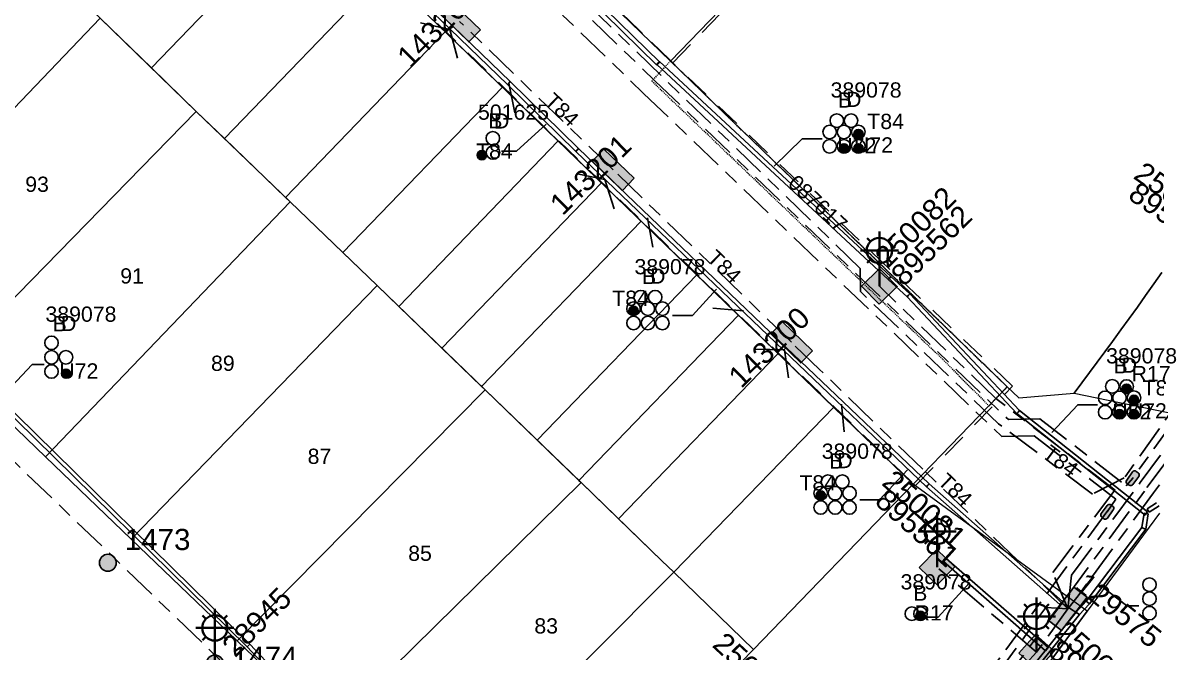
# Model space of a CAD drawing. Header units: metres. Extents: x 305195 to 306755, y 6261447 to 6263623.
# Drawn here: x 305530.5 to 305664.5, y 6262202.4 to 6262276.8 of the extents above; entities that cross this region are included whole.
import ezdxf
from ezdxf.enums import TextEntityAlignment as Align

# ---------------------------------------------------------------- set-up
doc = ezdxf.new("R2010")
doc.units = ezdxf.units.M
for name, pattern in [('Cable Exist UG', [8.2, 4, -1.2, 1.8, -1.2]), ('Dash', [5, 3, -2]), ('HIDDEN', [0.375, 0.25, -0.125]), ('HIDDEN2', [0.1875, 0.125, -0.0625])]:
    doc.linetypes.add(name, pattern=pattern)
doc.layers.get('0').update_dxf_attribs({"color": 6})
for name, color, linetype, lineweight in [('Cadastre Developer_SP_EXT', 9, 'Continuous', 5), ('Cadastre Land Parcels_SP_EXT', 9, 'Continuous', 5), ('Cadastre Other Property_SP_EXT', 9, 'HIDDEN', 5), ('Cadastre Roads_SP_EXT', 9, 'Continuous', 5)]:
    doc.layers.add(name, color=color, linetype=linetype, lineweight=lineweight)
for name, color, linetype in [('Duct_SP_EXT', 7, 'Continuous'), ('Equip_HV_EXT', 7, 'Continuous'), ('Equip_SP_SL_EXT', 7, 'Continuous'), ('Mains_HV_EXT', 7, 'Continuous'), ('Mains_LV_EXT', 7, 'Continuous'), ('Mains_LV_SL_EXT', 7, 'Continuous'), ('SupportsOH_SP_TR_HV_LV_SL_EXT', 7, 'Continuous'), ('SupportsUG_SP_LV_EXT', 7, 'Continuous'), ('SupportsUG_SP_LV_SL_EXT', 7, 'Continuous'), ('Trench_SP_EXT', 7, 'Continuous')]:
    doc.layers.add(name, color=color, linetype=linetype)
doc.styles.add('COLUMN_LABEL', font='arial.ttf')
doc.styles.add('iecARIAL', font='arial.ttf', dxfattribs={"height": 2})
doc.styles.add('POLE_LABEL', font='arial.ttf')
doc.styles.get("Standard").update_dxf_attribs({"font": 'arial.ttf'})

# ---------------------------------------------------------------- blocks, each defined once
blk = doc.blocks.new('COLUMN_EXT')
blk.add_hatch(color=256).paths.add_polyline_path([(-1.49, 1.48), (-1.49, -1.49), (1.48, -1.49), (1.48, 1.48)])
blk.add_lwpolyline([(-1.49, -1.49), (1.48, -1.49), (1.48, 1.48), (-1.49, 1.48)], close=True)
for tag, height, style, flags, p in [('ASSET_NUM', 2.5, 'COLUMN_LABEL', 8, (2, 2)), ('STRUCTURE_PLANT_NUMBER', 0.2, 'POLE_LABEL', 9, (1.81, 0.03)), ('STREET_CODE', 0.2, 'COLUMN_LABEL', 9, (1.81, -0.2))]:
    blk.add_attdef(tag, text='', height=height, dxfattribs=dict(style=style, flags=flags)).set_placement(p, align=Align.MIDDLE_LEFT)
at = {"flags": 9}
for tag, p in [('COLUMN_TYPE', (1.81, -0.4)), ('OWNED_BY', (1.81, -0.6)), ('STATE', (1.81, -0.8)), ('USAGE', (1.81, -1)), ('LEGEND', (1.81, -1.2)), ('LOCATION', (1.81, -1.4)), ('STREETNAME', (1.81, -1.6)), ('SUBURB', (1.81, -1.8)), ('NOTES', (1.81, -2))]:
    blk.add_attdef(tag, text='', height=0.2, dxfattribs=at).set_placement(p, align=Align.MIDDLE_LEFT)
at = {"flags": 1}
blk.add_attdef('Z', (1.81, -2.35), '', height=0.2, dxfattribs=at)
blk = doc.blocks.new('PILLAR_EXT')
blk.add_hatch(color=256).paths.add_polyline_path([(-2.475, 0.99), (-2.475, -0.99), (2.475, -0.99), (2.475, 0.99)])
blk.add_lwpolyline([(-2.475, -0.99), (2.475, -0.99), (2.475, 0.99), (-2.475, 0.99)], close=True)
at = {"style": 'iecARIAL', "flags": 8}
blk.add_attdef('ASSET_NUM', (1.5, 3.5), '', height=2.5, dxfattribs=at)
for tag, p, flags in [('OWNED_BY', (0, -0.2), 9), ('STATE', (0, -0.4), 9), ('SUPPORT_TYPE', (0, -0.6), 9), ('USAGE', (0, -0.8), 9), ('LEGEND', (0, -1), 9), ('LOCATION', (0, -1.2), 9), ('NOTES', (0, -1.4), 9), ('STREETNAME', (0, -1.8), 9), ('SUBURB', (0, -2), 1), ('PARENT', (0, -1.6), 9)]:
    blk.add_attdef(tag, p, '', height=0.2, dxfattribs=dict(flags=flags))
blk = doc.blocks.new('DUCT_EXT')
blk.add_circle((0, 0.8), 0.8)
at = {"flags": 1}
blk.add_attdef('Z', (0, 0), '', height=0.2, dxfattribs=at)
at = {"flags": 9}
for tag, p in [('DUCT_CODE', (0, 0)), ('XSECT_TYPE', (0, -0.2)), ('STATE', (0, -0.6)), ('FB_REFERENCE', (0, -0.4)), ('NOTES', (0, -0.8))]:
    blk.add_attdef(tag, text='', height=0.2, dxfattribs=at).set_placement(p, align=Align.MIDDLE_LEFT)
blk = doc.blocks.new('SL_LANTERN_EXT')
at = {"lineweight": 40}
for p, q in [((-1.46, 5.68), (-1.06, 5.28)), ((0, 1.97), (0, 6.47)), ((1.46, 5.68), (1.06, 5.28)), ((-2.25, 4.22), (2.25, 4.22)), ((-1.46, 2.76), (-1.06, 3.16)), ((0, 0), (0, 2.72)), ((1.46, 2.76), (1.06, 3.16))]:
    blk.add_line(p, q, dxfattribs=at)
blk.add_circle((0, 4.22), 1.5, dxfattribs=at)
at = {"style": 'iecARIAL', "flags": 8}
blk.add_attdef('ASSET_NUM', (1.5, 1.5), '', height=2.5, dxfattribs=at)
for tag, p, height, flags in [('CONSTRUCTED_VOLTAGE', (0.98, -0.65), 0.2, 9), ('CONTROL_TYPE', (0.98, -0.85), 0.2, 9), ('LANTERN_PURPOSE', (0.98, -1.05), 0.2, 9), ('LANTERN_TYPE', (0.98, -1.25), 0.2, 9), ('NO_PHASES', (0.98, -1.45), 0.2, 9), ('LNUMBER', (2.18, -3.25), 2.5, 8), ('OPERATING_VOLTAGE', (0.98, -1.65), 0.2, 9), ('ORIENTATION', (0.98, -1.85), 0.2, 9), ('OWNED_BY', (0.98, -2.05), 0.2, 9), ('STATE', (0.98, -2.25), 0.2, 9), ('USAGE', (0.98, -2.45), 0.2, 9), ('CEXIST', (0.98, -2.65), 0.2, 9), ('CNEW', (0.98, -2.85), 0.2, 9), ('CNUMBER', (0.98, -3.05), 0.2, 9), ('CREMOVE', (0.98, -3.25), 0.2, 9), ('CREPLACE', (0.98, -3.45), 0.2, 9), ('LKINGHEIGHT', (0.98, -3.65), 0.2, 9), ('LBRACKET', (0.98, -3.85), 0.2, 9), ('LBRACKETVOCAB', (0.98, -4.05), 0.2, 9), ('LCATEGORY', (0.98, -4.25), 0.2, 9), ('LCHARGE1', (0.98, -4.45), 0.2, 9), ('LCHARGE1PERCENT', (0.98, -4.65), 0.2, 9), ('LCHARGE2', (0.98, -4.85), 0.2, 9), ('LCHARGE2PERCENT', (0.98, -5.05), 0.2, 9), ('LCHARGE3', (0.98, -5.25), 0.2, 9), ('LCHARGE3PERCENT', (0.98, -5.45), 0.2, 9), ('LEXIST', (0.98, -5.65), 0.2, 9), ('LLAMP', (0.98, -5.85), 0.2, 9), ('LLAMPVOCAB', (0.98, -6.05), 0.2, 9), ('LMAST', (0.98, -6.25), 0.2, 9), ('LMASTVOCAB', (0.98, -6.45), 0.2, 9), ('LNEW', (0.98, -6.65), 0.2, 9), ('LANTNUMBER', (0.98, -6.85), 0.2, 9), ('LOUTREACH', (0.98, -7.25), 0.2, 9), ('LOUTREACHVOCAB', (0.98, -7.45), 0.2, 9), ('LRATECODE', (0.98, -7.65), 0.2, 9), ('LREMOVE', (0.98, -7.85), 0.2, 9), ('LREPLACE', (0.98, -8.05), 0.2, 9), ('STREETNAME', (0.98, -9.25), 0.2, 9), ('SUBURB', (0.98, -9.45), 0.2, 1), ('LTYPE', (0.98, -8.25), 0.2, 9), ('LTYPEVOCAB', (0.98, -8.45), 0.2, 9), ('LEGEND', (0.98, -8.65), 0.2, 9), ('LOCATION', (0.98, -8.85), 0.2, 9), ('NOTES', (0.98, -9.05), 0.2, 9)]:
    blk.add_attdef(tag, p, '', height=height, dxfattribs=dict(flags=flags))
blk = doc.blocks.new('POLE_EXT')
blk.add_hatch(color=256).paths.add_polyline_path([(-1, 0, 1), (1, 0, 1)])
blk.add_lwpolyline([(-1, 0, 1), (1, 0, 1)], format="xyb", close=True)
for tag, height, flags, p in [('pNumber', 2.5, 8, (-17.84, 2.07)), ('OWNED_BY', 0.2, 9, (1.35, -0.4)), ('SPECIAL_USE', 0.2, 9, (1.35, -0.8)), ('STATE', 0.2, 9, (1.35, -1)), ('cLV', 0.2, 9, (1.35, -1.4)), ('PARENT', 0.2, 9, (1.35, -0.6)), ('USAGE', 0.2, 9, (1.35, -1.2)), ('hDepth', 0.2, 9, (1.35, -1.6)), ('hDia', 0.2, 9, (1.35, -1.8)), ('cHV', 0.2, 9, (1.35, -2)), ('LBRACKET', 0.2, 9, (1.35, -2.2)), ('LExisting', 0.2, 9, (1.35, -2.4)), ('LANTNUMBER', 0.2, 9, (1.35, -2.6)), ('cLinedev', 0.2, 9, (1.35, -3.4)), ('pExisting', 0.2, 9, (1.35, -3.8)), ('LOther', 0.2, 9, (1.35, -2.8)), ('LRemove', 0.2, 9, (1.35, -3)), ('LEGEND', 0.2, 9, (1.35, -3.2)), ('LOCATION', 0.2, 9, (1.35, -3.6)), ('PFNUMBER', 0.2, 9, (1.35, -4)), ('pFooting', 0.2, 9, (1.35, -4.4)), ('pNew', 0.2, 9, (1.35, -4.6)), ('pRelocate', 0.2, 9, (1.35, -5)), ('pRemove', 0.2, 9, (1.35, -5.2)), ('pReplace', 0.2, 9, (1.35, -5.4)), ('NEWPFNUMBER', 0.2, 9, (1.35, -4.2)), ('pStay', 0.2, 9, (1.35, -5.6)), ('pType', 0.2, 9, (1.35, -5.8)), ('cspan', 0.2, 9, (1.35, -6)), ('STREETNAME', 0.2, 9, (1.35, -6.2)), ('SUBURB', 0.2, 9, (1.35, -6.4)), ('NOTES', 0.2, 9, (1.35, -6.6)), ('OPERATED_BY', 0.2, 9, (1.36, -7.01)), ('MAINTAINED_BY', 0.2, 9, (1.36, -6.81))]:
    blk.add_attdef(tag, text='', height=height, dxfattribs=dict(flags=flags)).set_placement(p, align=Align.MIDDLE_LEFT)
at = {"style": 'POLE_LABEL'}
for tag, height, flags, p in [('ASSET_NUM', 2.5, 8, (2, 2)), ('STRUCTURE_PLANT_NUMBER', 0.2, 9, (1.35, 0.03)), ('STREET_CODE', 0.2, 9, (1.35, -0.2))]:
    blk.add_attdef(tag, text='', height=height, dxfattribs=dict(at, flags=flags)).set_placement(p, align=Align.MIDDLE_LEFT)
at = {"flags": 1}
blk.add_attdef('Z', (1.35, -7.33), '', height=0.2, dxfattribs=at)
blk = doc.blocks.new('HV_STJ_EXT')
h = blk.add_hatch(color=256)
edge = h.paths.add_edge_path()
edge.add_ellipse((-0.59, 0.13), major_axis=(0.226, 0.226), ratio=1, start_angle=45, end_angle=135)
edge.add_line((-0.91, 0.13), (-0.91, -0.13))
edge.add_ellipse((-0.59, -0.13), major_axis=(0.226, 0.226), ratio=1, start_angle=135, end_angle=225)
edge.add_line((-0.59, -0.45), (0.59, -0.45))
edge.add_ellipse((0.59, -0.13), major_axis=(-0.226, 0.226), ratio=1, start_angle=135, end_angle=225)
edge.add_line((0.91, -0.13), (0.91, 0.13))
edge.add_ellipse((0.59, 0.13), major_axis=(-0.226, 0.226), ratio=1, start_angle=225, end_angle=315)
edge.add_line((0.59, 0.45), (-0.59, 0.45))
blk.add_lwpolyline([(-0.91, 0.13), (-0.91, -0.13, 0.414214), (-0.59, -0.45), (0.59, -0.45, 0.414214), (0.91, -0.13), (0.91, 0.13, 0.414214), (0.59, 0.45), (-0.59, 0.45, 0.414214)], format="xyb", close=True)
for tag, flags, p in [('ORIENTATION', 9, (1.5, 0)), ('Z', 1, (1.5, -0.8)), ('USAGE', 9, (1.5, -0.2)), ('LEGEND', 9, (1.5, -0.4)), ('NOTES', 9, (1.5, -0.6))]:
    blk.add_attdef(tag, text='', height=0.2, dxfattribs=dict(flags=flags)).set_placement(p, align=Align.MIDDLE_LEFT)
blk = doc.blocks.new('CABLE_LARGE_EXT')
h = blk.add_hatch(color=256)
edge = h.paths.add_edge_path()
edge.add_arc((0, 0.55), 0.55, 0, 360)
blk.add_circle((0, 0.55), 0.55)
at = {"flags": 1}
blk.add_attdef('Z', (0, 0), '', height=0.2, dxfattribs=at)
at = {"flags": 9}
for tag, p in [('COND_CODE', (0, 0)), ('STATE', (0, -0.4)), ('XSECT_SIZE', (0, -0.6)), ('FB_REFERENCE', (0, -0.2)), ('NOTES', (0, -0.8))]:
    blk.add_attdef(tag, text='', height=0.2, dxfattribs=at).set_placement(p, align=Align.MIDDLE_LEFT)

msp = doc.modelspace()

# ---------------------------------------------------------------- linework, layer by layer
at = {"layer": 'Cadastre Developer_SP_EXT', "linetype": 'Dash'}
for points in [[(305636, 6262222.1), (305647.46, 6262233.86), (305607.32, 6262272.09), (305493.8, 6262381.86), (305480.77, 6262394.45), (305477.95, 6262397.92), (305474.5, 6262402.63), (305446.92, 6262404.93), (305453.69, 6262398.38), (305636, 6262222.1)], [(305614.47, 6262279.49), (305599.08, 6262294.37), (305598.62, 6262293.9), (305593.52, 6262298.83), (305586.83, 6262291.9), (305607.32, 6262272.09), (305614.47, 6262279.49)]]:
    msp.add_lwpolyline(points, close=True, dxfattribs=at)
at = {"layer": 'Cadastre Land Parcels_SP_EXT', "linetype": 'Continuous'}
for points in [[(305479.51, 6262395.56), (305607.05, 6262272.27), (305654.26, 6262321.2)], [(305654.26, 6262321.2), (305607.05, 6262272.27), (305646.84, 6262233.79), (305648.22, 6262232.46), (305654.77, 6262233.01), (305659.29, 6262239.15), (305660.27, 6262240.5), (305661.25, 6262241.85), (305662.23, 6262243.21), (305663.19, 6262244.57), (305664.15, 6262245.94), (305665.11, 6262247.31)], [(305664.82, 6262218.84), (305656.3, 6262207.25), (305646.43, 6262193.84)]]:
    msp.add_lwpolyline(points, dxfattribs=at)
for points in [[(305564.55, 6262291.09), (305556.07, 6262299.29), (305537.19, 6262279.71), (305538.12, 6262278.81), (305539.6, 6262277.38), (305545.67, 6262271.5), (305564.55, 6262291.09)], [(305573.18, 6262282.74), (305564.55, 6262291.09), (305545.67, 6262271.5), (305550.98, 6262266.35), (305554.3, 6262263.15), (305573.18, 6262282.74)], [(305539.6, 6262277.38), (305538.12, 6262278.81), (305527.42, 6262289.14), (305498.42, 6262258.92), (305510.69, 6262247.12), (305539.6, 6262277.38)], [(305580.41, 6262275.76), (305573.18, 6262282.74), (305554.3, 6262263.15), (305561.53, 6262256.17), (305580.41, 6262275.76)], [(305550.98, 6262266.35), (305539.6, 6262277.38), (305510.69, 6262247.12), (305521.77, 6262236.46), (305550.98, 6262266.35)], [(305587.18, 6262269.21), (305580.41, 6262275.76), (305561.53, 6262256.17), (305562.08, 6262255.64), (305568.31, 6262249.65), (305587.18, 6262269.21)], [(305593.77, 6262262.85), (305587.18, 6262269.21), (305568.31, 6262249.65), (305572.36, 6262245.75), (305574.91, 6262243.29), (305593.77, 6262262.85)], [(305562.07, 6262255.64), (305550.98, 6262266.35), (305521.77, 6262236.46), (305533.16, 6262225.5), (305562.07, 6262255.64)], [(305598.88, 6262257.9), (305593.77, 6262262.85), (305574.91, 6262243.29), (305580.02, 6262238.34), (305598.88, 6262257.9)], [(305603.55, 6262253.38), (305598.88, 6262257.9), (305580.02, 6262238.34), (305584.69, 6262233.82), (305603.55, 6262253.38)], [(305572.36, 6262245.75), (305562.07, 6262255.64), (305533.16, 6262225.5), (305543.3, 6262215.75), (305572.36, 6262245.75)], [(305610.14, 6262247.02), (305603.55, 6262253.38), (305584.69, 6262233.82), (305585.12, 6262233.41), (305591.27, 6262227.46), (305610.14, 6262247.02)], [(305615.08, 6262242.24), (305610.14, 6262247.02), (305591.27, 6262227.46), (305596.21, 6262222.68), (305615.08, 6262242.24)], [(305585.12, 6262233.41), (305572.36, 6262245.75), (305543.3, 6262215.75), (305555.8, 6262203.72), (305585.12, 6262233.41)], [(305619.75, 6262237.73), (305615.08, 6262242.24), (305596.21, 6262222.68), (305596.46, 6262222.44), (305600.89, 6262218.16), (305619.75, 6262237.73)], [(305626.34, 6262231.36), (305619.75, 6262237.73), (305600.89, 6262218.16), (305606.02, 6262213.21), (305607.42, 6262211.85), (305626.34, 6262231.36)], [(305596.46, 6262222.44), (305585.12, 6262233.41), (305555.8, 6262203.72), (305566.75, 6262193.19), (305596.46, 6262222.44)], [(305635.73, 6262222.28), (305626.34, 6262231.36), (305607.42, 6262211.85), (305616.86, 6262202.72), (305635.73, 6262222.28)], [(305607.42, 6262211.85), (305606.02, 6262213.21), (305596.46, 6262222.44), (305566.75, 6262193.19), (305578.04, 6262182.33), (305607.42, 6262211.85)], [(305616.86, 6262202.72), (305607.42, 6262211.85), (305578.04, 6262182.33), (305587.84, 6262172.93), (305616.86, 6262202.72)]]:
    msp.add_lwpolyline(points, close=True, dxfattribs=at)
at = {"layer": 'Cadastre Other Property_SP_EXT', "linetype": 'HIDDEN2'}
msp.add_lwpolyline([(305646.84, 6262233.77), (305642.13, 6262238.34), (305637.46, 6262242.89), (305611.78, 6262267.68), (305607.04, 6262272.3), (305604.81, 6262269.94), (305639.23, 6262237.01), (305644.68, 6262231.51), (305646.84, 6262233.77)], close=True, dxfattribs=at)
at = {"layer": 'Cadastre Roads_SP_EXT', "linetype": 'Continuous'}
for points in [[(305468.38, 6262384.05), (305635.73, 6262222.28), (305646.84, 6262233.79), (305607.05, 6262272.27), (305479.51, 6262395.56)], [(305665.11, 6262247.31), (305664.15, 6262245.94), (305663.19, 6262244.57), (305662.23, 6262243.21), (305661.25, 6262241.85), (305660.27, 6262240.5), (305659.29, 6262239.15), (305654.77, 6262233.01), (305672.56, 6262229.37)], [(305646.43, 6262193.84), (305656.3, 6262207.25), (305635.73, 6262222.28), (305616.86, 6262202.72), (305587.84, 6262172.93)]]:
    msp.add_lwpolyline(points, dxfattribs=at)
msp.add_lwpolyline([(305533.16, 6262225.5), (305521.77, 6262236.46), (305509.29, 6262228.23), (305499.66, 6262221.87), (305510.85, 6262211.05), (305512.36, 6262209.6), (305519.83, 6262202.4), (305526.92, 6262195.51), (305528.36, 6262194.11), (305535.72, 6262186.99), (305544.5, 6262178.49), (305553.26, 6262170.03), (305571.67, 6262152.21), (305579.12, 6262161.76), (305587.84, 6262172.93), (305578.04, 6262182.33), (305566.75, 6262193.19), (305555.8, 6262203.72), (305543.3, 6262215.75), (305533.16, 6262225.5)], close=True, dxfattribs=at)
at = {"layer": 'Duct_SP_EXT'}
for p, q in [((305587.03, 6262289.84), (305605.43, 6262271.83)), ((305587.36, 6262290.18), (305605.77, 6262272.17)), ((305573.74, 6262283.07), (305580.98, 6262276.07)), ((305574.07, 6262283.42), (305581.31, 6262276.42)), ((305580.98, 6262276.07), (305581.15, 6262276.24)), ((305580.98, 6262276.07), (305581.15, 6262276.24)), ((305580.98, 6262276.07), (305587.75, 6262269.53)), ((305581.31, 6262276.42), (305581.15, 6262276.24)), ((305581.31, 6262276.42), (305581.15, 6262276.24)), ((305581.31, 6262276.42), (305588.08, 6262269.87)), ((305605.42, 6262271.9), (305605.58, 6262272.07)), ((305605.42, 6262271.9), (305632.75, 6262246.46)), ((305605.43, 6262271.83), (305605.6, 6262272)), ((305605.75, 6262272.25), (305605.58, 6262272.07)), ((305605.77, 6262272.17), (305605.6, 6262272)), ((305605.75, 6262272.25), (305633.07, 6262246.81)), ((305587.75, 6262269.53), (305587.91, 6262269.7)), ((305587.75, 6262269.53), (305587.91, 6262269.7)), ((305587.75, 6262269.53), (305595.84, 6262261.62)), ((305588.08, 6262269.87), (305587.91, 6262269.7)), ((305588.08, 6262269.87), (305587.91, 6262269.7)), ((305588.08, 6262269.87), (305596.18, 6262261.96)), ((305595.84, 6262261.62), (305596.01, 6262261.79)), ((305595.84, 6262261.59), (305596, 6262261.77)), ((305595.84, 6262261.59), (305620.39, 6262238.09)), ((305596.17, 6262261.94), (305596, 6262261.77)), ((305596.18, 6262261.96), (305596.01, 6262261.79)), ((305596.17, 6262261.94), (305620.72, 6262238.43)), ((305632.75, 6262246.46), (305632.91, 6262246.63)), ((305632.75, 6262246.45), (305632.91, 6262246.63)), ((305632.75, 6262246.45), (305635, 6262244.43)), ((305633.07, 6262246.81), (305632.91, 6262246.63)), ((305633.07, 6262246.81), (305632.91, 6262246.63)), ((305633.07, 6262246.81), (305635.34, 6262244.78)), ((305635, 6262244.43), (305635.17, 6262244.6)), ((305635, 6262244.43), (305647.97, 6262230.61)), ((305635.34, 6262244.78), (305635.17, 6262244.6)), ((305635.34, 6262244.78), (305648.3, 6262230.96)), ((305517.62, 6262242.36), (305557.32, 6262203.35)), ((305517.29, 6262242.02), (305556.98, 6262203.02)), ((305620.39, 6262238.09), (305620.55, 6262238.26)), ((305620.39, 6262238.09), (305620.55, 6262238.26)), ((305620.72, 6262238.43), (305620.55, 6262238.26)), ((305620.72, 6262238.43), (305620.55, 6262238.26)), ((305620.72, 6262238.43), (305637.6, 6262222.31)), ((305620.39, 6262238.09), (305637.28, 6262221.96)), ((305647.97, 6262230.61), (305648.13, 6262230.79)), ((305647.97, 6262230.61), (305663.13, 6262218.61)), ((305648.3, 6262230.96), (305648.13, 6262230.79)), ((305648.3, 6262230.96), (305663.43, 6262218.98)), ((305637.6, 6262222.31), (305637.44, 6262222.13)), ((305637.6, 6262222.31), (305653.38, 6262208.4)), ((305637.28, 6262221.96), (305637.44, 6262222.13)), ((305637.28, 6262221.96), (305653.07, 6262208.04)), ((305663.37, 6262219.36), (305664.47, 6262220.04)), ((305663.62, 6262218.95), (305664.79, 6262219.68)), ((305662.77, 6262217.12), (305663.04, 6262218.83)), ((305663.04, 6262218.83), (305663.28, 6262218.79)), ((305663.13, 6262218.61), (305663.28, 6262218.79)), ((305663.23, 6262216.93), (305663.51, 6262218.76)), ((305663.43, 6262218.98), (305663.28, 6262218.79)), ((305663.51, 6262218.76), (305663.28, 6262218.79)), ((305663.37, 6262219.36), (305663.5, 6262219.15)), ((305663.62, 6262218.95), (305663.5, 6262219.15)), ((305656.18, 6262208.42), (305662.77, 6262217.12)), ((305656.55, 6262208.11), (305663.23, 6262216.93)), ((305662.77, 6262217.12), (305663, 6262217.02)), ((305663.23, 6262216.93), (305663, 6262217.02)), ((305639.32, 6262213.11), (305639.48, 6262213.29)), ((305651.36, 6262202.57), (305639.32, 6262213.11)), ((305639.64, 6262213.47), (305639.48, 6262213.29)), ((305651.68, 6262202.93), (305639.64, 6262213.47)), ((305653.07, 6262208.04), (305653.23, 6262208.22)), ((305653.38, 6262208.4), (305653.23, 6262208.22)), ((305655, 6262207.14), (305656.18, 6262208.42)), ((305655.36, 6262206.82), (305656.55, 6262208.11)), ((305656.18, 6262208.42), (305656.37, 6262208.27)), ((305656.55, 6262208.11), (305656.37, 6262208.27)), ((305642.59, 6262191.72), (305654.99, 6262207.13)), ((305642.97, 6262191.42), (305655.37, 6262206.83)), ((305654.99, 6262207.13), (305655.18, 6262206.98)), ((305655, 6262207.14), (305655.18, 6262206.98)), ((305655.37, 6262206.83), (305655.18, 6262206.98)), ((305655.36, 6262206.82), (305655.18, 6262206.98)), ((305556.98, 6262203.02), (305557.15, 6262203.19)), ((305556.98, 6262203.02), (305577.13, 6262181.63)), ((305557.32, 6262203.35), (305557.15, 6262203.19)), ((305557.32, 6262203.35), (305577.48, 6262181.96)), ((305651.36, 6262202.57), (305651.52, 6262202.75)), ((305651.68, 6262202.93), (305651.52, 6262202.75))]:
    msp.add_line(p, q, dxfattribs=at)
for points in [[(305587.06, 6262261.66), (305588.83, 6262261.66), (305592.33, 6262264.82)], [(305624.97, 6262263.09), (305622.61, 6262263.09), (305619.28, 6262259.88)], [(305607.28, 6262242.22), (305609.63, 6262242.22), (305612.49, 6262245.31)], [(305533, 6262236.41), (305531.57, 6262236.41), (305527.99, 6262232.59)], [(305657.53, 6262231.65), (305655.18, 6262231.65), (305652.11, 6262228.38)], [(305629.4, 6262220.39), (305631.76, 6262220.39), (305635.05, 6262223.96)], [(305637.38, 6262206.55), (305638.68, 6262206.55), (305642.34, 6262210.54)], [(305662.41, 6262207.88), (305660.99, 6262207.88), (305658.19, 6262210.04)]]:
    msp.add_lwpolyline(points, dxfattribs=at)
at = {"layer": 'Mains_HV_EXT', "linetype": 'Cable Exist UG'}
for points in [[(305491.71, 6262379.69), (305605.24, 6262269.92), (305646.98, 6262229.91), (305650.71, 6262230), (305660.89, 6262222.07), (305661.67, 6262222.96)], [(305490.32, 6262378.25), (305603.86, 6262268.47), (305646.2, 6262227.89), (305650.04, 6262227.99), (305659.66, 6262220.49), (305658.67, 6262219)], [(305712.97, 6262312.41), (305706.73, 6262297.68), (305703.29, 6262290.28), (305697.91, 6262279.51), (305691.58, 6262267.86), (305686.68, 6262259.5), (305676.1, 6262243.02), (305661.67, 6262222.96)], [(305658.73, 6262219.14), (305641.34, 6262195.39), (305628.7, 6262179.68), (305619.72, 6262169.45), (305617.69, 6262167.35), (305615.11, 6262164.47), (305613.29, 6262162.26), (305613.29, 6262162.26), (305611.45, 6262158.67), (305610.88, 6262157), (305610.7, 6262156.33), (305610.41, 6262155), (305610.25, 6262153.88), (305610.16, 6262152.12), (305610.57, 6262146.48), (305601.12, 6262155.65), (305601.12, 6262155.65), (305598.79, 6262157.95), (305589.49, 6262167.1), (305587.07, 6262169.47), (305510.4, 6262243.24), (305445.4, 6262306.45)], [(305622.98, 6262146.11), (305621.49, 6262147.51), (305615.7, 6262141.32), (305612.91, 6262144.06), (305612.91, 6262144.06), (305612.43, 6262148.4), (305612.17, 6262150.63), (305612.14, 6262152.24), (305612.26, 6262153.86), (305612.63, 6262156.24), (305614.27, 6262159.9), (305616, 6262162.5), (305617.56, 6262164.22), (305619.53, 6262166.26), (305628.24, 6262176.04), (305641.5, 6262192.24), (305654.04, 6262209.19), (305663.36, 6262221.85), (305667.11, 6262226.96), (305667.98, 6262228.17)]]:
    msp.add_lwpolyline(points, dxfattribs=at)
at = {"layer": 'Mains_LV_EXT', "linetype": 'Cable Exist UG'}
for points in [[(305653.99, 6262207.53), (305654.44, 6262211.51), (305654.44, 6262211.51), (305662.57, 6262222.47), (305666.31, 6262227.56), (305675.98, 6262241.08), (305678.3, 6262244.65), (305681.32, 6262245.62), (305681.32, 6262245.62), (305688.42, 6262256.65), (305693.24, 6262264.77), (305700.01, 6262277.04), (305704.21, 6262285.31), (305705.39, 6262285.13), (305705.39, 6262285.13), (305706.45, 6262287.14), (305705.7, 6262288.2), (305707.27, 6262291.63)], [(305710.8, 6262284.49), (305708.2, 6262282.94), (305702.14, 6262285.73), (305702.14, 6262285.73), (305698.24, 6262277.98), (305691.5, 6262265.77), (305686.72, 6262257.7), (305680.02, 6262247.31), (305677.01, 6262246.34), (305674.33, 6262242.21), (305660.68, 6262223.01), (305656.92, 6262221.08), (305645.82, 6262229.41), (305645.82, 6262229.41), (305629.49, 6262245.03), (305629.47, 6262247.78), (305590.85, 6262285.21), (305587.57, 6262288.38)], [(305600.26, 6262259.44), (305582.1, 6262276.99)], [(305621.35, 6262239.04), (305600.26, 6262259.44)], [(305653.99, 6262207.53), (305636.86, 6262224.02), (305636.86, 6262224.02), (305624.66, 6262235.81), (305621.33, 6262239.03)], [(305612.51, 6262145.87), (305613.81, 6262147.17), (305613.81, 6262147.17), (305613.26, 6262149.65), (305613.16, 6262152.68), (305613.63, 6262155.91), (305613.2, 6262157.28), (305612.76, 6262159.24), (305612.76, 6262159.24), (305615.21, 6262163.11), (305616.79, 6262164.86), (305618.79, 6262166.94), (305627.5, 6262176.71), (305640.7, 6262192.99), (305651.4, 6262207.69), (305653.99, 6262207.53)]]:
    msp.add_lwpolyline(points, dxfattribs=at)
at = {"layer": 'Mains_LV_SL_EXT', "linetype": 'Cable Exist UG'}
for points in [[(305653.99, 6262207.53), (305652.22, 6262211.82), (305659.58, 6262221.57), (305659.58, 6262221.57), (305645.49, 6262232.4), (305631.73, 6262245.67)], [(305679.51, 6262242.85), (305678.31, 6262241), (305678.31, 6262241), (305677.63, 6262239.95), (305667.91, 6262226.36), (305664.14, 6262221.23), (305655.23, 6262209.07), (305653.99, 6262207.53)], [(305650.31, 6262202.39), (305638.55, 6262212.44)], [(305653.99, 6262207.53), (305650.31, 6262202.39)], [(305650.31, 6262202.39), (305649.07, 6262201.06), (305649.07, 6262201.06), (305642.47, 6262191.5), (305633.88, 6262181), (305633.02, 6262179.99)]]:
    msp.add_lwpolyline(points, dxfattribs=at)
at = {"layer": 'Trench_SP_EXT', "linetype": 'Cable Exist UG'}
for points in [[(305577.47, 6262276.83), (305580.94, 6262276.02)], [(305581.84, 6262272.65), (305580.94, 6262276.02)], [(305588.62, 6262266.16), (305587.91, 6262269.7)], [(305596, 6262258.96), (305599.27, 6262258.3)], [(305600.37, 6262254.83), (305599.27, 6262258.3)], [(305604.93, 6262250.28), (305604.31, 6262253.77)], [(305612.05, 6262243.07), (305615.67, 6262242.76)], [(305617.09, 6262238.24), (305620.51, 6262238.13)], [(305620.99, 6262234.85), (305620.51, 6262238.13)], [(305627.55, 6262228.47), (305627.24, 6262231.71)], [(305655.18, 6262206.98), (305653.23, 6262208.22)]]:
    msp.add_lwpolyline(points, dxfattribs=at)

# ---------------------------------------------------------------- block references
at = {"layer": 'Duct_SP_EXT'}
for name, p in [('DUCT_EXT', (305626.69, 6262264.46)), ('DUCT_EXT', (305628.38, 6262264.45)), ('DUCT_EXT', (305586.03, 6262262.37)), ('DUCT_EXT', (305625.84, 6262263.11)), ('DUCT_EXT', (305627.54, 6262263.11)), ('DUCT_EXT', (305629.25, 6262263.12)), ('CABLE_LARGE_EXT', (305629.25, 6262263.12)), ('DUCT_EXT', (305625.84, 6262261.42)), ('DUCT_EXT', (305627.54, 6262261.42)), ('CABLE_LARGE_EXT', (305627.54, 6262261.42)), ('DUCT_EXT', (305629.25, 6262261.42)), ('CABLE_LARGE_EXT', (305629.25, 6262261.42)), ('CABLE_LARGE_EXT', (305584.74, 6262260.62)), ('DUCT_EXT', (305586.06, 6262260.68)), ('DUCT_EXT', (305603.52, 6262243.58)), ('DUCT_EXT', (305605.22, 6262243.58)), ('DUCT_EXT', (305602.66, 6262242.21)), ('DUCT_EXT', (305604.36, 6262242.21)), ('DUCT_EXT', (305606.08, 6262242.22)), ('CABLE_LARGE_EXT', (305602.66, 6262242.21)), ('DUCT_EXT', (305602.66, 6262240.52)), ('DUCT_EXT', (305604.37, 6262240.52)), ('DUCT_EXT', (305606.08, 6262240.52)), ('DUCT_EXT', (305533.87, 6262238.18)), ('DUCT_EXT', (305533.87, 6262236.47)), ('DUCT_EXT', (305535.57, 6262236.47)), ('DUCT_EXT', (305533.87, 6262234.78)), ('CABLE_LARGE_EXT', (305535.58, 6262234.78)), ('DUCT_EXT', (305659.26, 6262233.02)), ('DUCT_EXT', (305660.95, 6262233.01)), ('DUCT_EXT', (305658.41, 6262231.67)), ('DUCT_EXT', (305660.11, 6262231.67)), ('CABLE_LARGE_EXT', (305660.95, 6262233)), ('DUCT_EXT', (305661.82, 6262231.68)), ('DUCT_EXT', (305658.41, 6262229.98)), ('DUCT_EXT', (305660.11, 6262229.98)), ('DUCT_EXT', (305661.82, 6262229.98)), ('CABLE_LARGE_EXT', (305661.82, 6262231.68)), ('CABLE_LARGE_EXT', (305660.11, 6262229.98)), ('CABLE_LARGE_EXT', (305661.82, 6262229.98)), ('DUCT_EXT', (305625.65, 6262221.76)), ('DUCT_EXT', (305627.35, 6262221.75)), ('DUCT_EXT', (305624.79, 6262220.39)), ('CABLE_LARGE_EXT', (305624.79, 6262220.39)), ('DUCT_EXT', (305626.49, 6262220.39)), ('DUCT_EXT', (305628.2, 6262220.4)), ('DUCT_EXT', (305624.79, 6262218.7)), ('DUCT_EXT', (305626.5, 6262218.7)), ('DUCT_EXT', (305628.2, 6262218.7)), ('DUCT_EXT', (305663.65, 6262209.58)), ('DUCT_EXT', (305663.65, 6262207.91)), ('DUCT_EXT', (305635.57, 6262206.14)), ('DUCT_EXT', (305636.59, 6262206.14)), ('DUCT_EXT', (305663.66, 6262206.21)), ('CABLE_LARGE_EXT', (305636.59, 6262206.14))]:
    msp.add_blockref(name, p, dxfattribs=at)
at = {"layer": 'Equip_HV_EXT'}
for p, rotation in [((305661.67, 6262222.96), 233.9640605714063), ((305658.67, 6262219), 53.73613942524985)]:
    msp.add_blockref('HV_STJ_EXT', p, dxfattribs=dict(at, rotation=rotation))
at = {"layer": 'Equip_SP_SL_EXT'}
ref = msp.add_blockref('SL_LANTERN_EXT', (305669.21, 6262249.68), dxfattribs=at)
ref.add_attrib('ASSET_NUM', '250084', dxfattribs={"layer": '0', "height": 2.5, "rotation": 324.8253, "style": 'iecARIAL'}).set_placement((305670.71, 6262251.18), align=Align.BOTTOM_RIGHT)
ref = msp.add_blockref('SL_LANTERN_EXT', (305631.73, 6262245.67), dxfattribs=at)
ref.add_attrib('ASSET_NUM', '250082', dxfattribs={"layer": '0', "height": 2.5, "rotation": 44.5441, "style": 'iecARIAL'}).set_placement((305633.23, 6262247.17), align=Align.BOTTOM_LEFT)
ref = msp.add_blockref('SL_LANTERN_EXT', (305638.55, 6262212.44), dxfattribs=at)
ref.add_attrib('ASSET_NUM', '250081', dxfattribs={"layer": '0', "height": 2.5, "rotation": 318.1065, "style": 'iecARIAL'}).set_placement((305640.05, 6262213.94), align=Align.BOTTOM_RIGHT)
ref = msp.add_blockref('SL_LANTERN_EXT', (305553.18, 6262201.04), dxfattribs=at)
ref.add_attrib('ASSET_NUM', '28945', dxfattribs={"layer": '0', "height": 2.5, "rotation": 44.8073, "style": 'iecARIAL'}).set_placement((305554.68, 6262202.54), align=Align.MIDDLE_LEFT)
ref = msp.add_blockref('SL_LANTERN_EXT', (305650.31, 6262202.39), dxfattribs=at)
ref.add_attrib('ASSET_NUM', '250080', dxfattribs={"layer": '0', "height": 2.5, "rotation": 318.4436, "style": 'iecARIAL'}).set_placement((305651.81, 6262203.89), align=Align.BOTTOM_LEFT)
ref = msp.add_blockref('SL_LANTERN_EXT', (305618.4, 6262193.16), dxfattribs=at)
ref.add_attrib('ASSET_NUM', '250270', dxfattribs={"layer": '0', "height": 2.5, "rotation": 317.2739, "style": 'iecARIAL'}).set_placement((305619.9, 6262194.66), align=Align.BOTTOM_RIGHT)
at = {"layer": 'SupportsOH_SP_TR_HV_LV_SL_EXT'}
ref = msp.add_blockref('POLE_EXT', (305540.52, 6262212.97), dxfattribs=at)
ref.add_attrib('ASSET_NUM', '1473', dxfattribs={"layer": '0', "height": 2.5, "style": 'POLE_LABEL'}).set_placement((305542.52, 6262213.72), align=Align.BOTTOM_LEFT)
ref = msp.add_blockref('POLE_EXT', (305553.18, 6262201.04), dxfattribs=at)
ref.add_attrib('ASSET_NUM', '1474', dxfattribs={"layer": '0', "height": 2.5, "style": 'POLE_LABEL'}).set_placement((305555.18, 6262201.79), align=Align.MIDDLE_LEFT)
at = {"layer": 'SupportsUG_SP_LV_EXT'}
ref = msp.add_blockref('PILLAR_EXT', (305582.1, 6262276.99), dxfattribs=dict(at, rotation=135.9630085514441))
ref.add_attrib('ASSET_NUM', '143202', dxfattribs={"layer": '0', "height": 2.5, "rotation": 45.1036, "style": 'iecARIAL'}).set_placement((305583.6, 6262280.49), align=Align.MIDDLE_RIGHT)
ref = msp.add_blockref('PILLAR_EXT', (305600.26, 6262259.44), dxfattribs=dict(at, rotation=135.9630085514441))
ref.add_attrib('ASSET_NUM', '143201', dxfattribs={"layer": '0', "height": 2.5, "rotation": 44.1556, "style": 'iecARIAL'}).set_placement((305601.76, 6262262.94), align=Align.MIDDLE_RIGHT)
ref = msp.add_blockref('PILLAR_EXT', (305621.35, 6262239.04), dxfattribs=dict(at, rotation=135.9630085282611))
ref.add_attrib('ASSET_NUM', '143200', dxfattribs={"layer": '0', "height": 2.5, "rotation": 44.3732, "style": 'iecARIAL'}).set_placement((305622.85, 6262242.54), align=Align.MIDDLE_RIGHT)
ref = msp.add_blockref('PILLAR_EXT', (305653.99, 6262207.53), dxfattribs=dict(at, rotation=232.4453511319998))
ref.add_attrib('ASSET_NUM', '129575', dxfattribs={"layer": '0', "height": 2.5, "rotation": 321.086, "style": 'iecARIAL'}).set_placement((305655.49, 6262211.03), align=Align.MIDDLE_LEFT)
at = {"layer": 'SupportsUG_SP_LV_SL_EXT'}
ref = msp.add_blockref('COLUMN_EXT', (305669.21, 6262249.68), dxfattribs=dict(at, rotation=57.63269520354994))
ref.add_attrib('ASSET_NUM', '895566', dxfattribs={"layer": '0', "height": 2.5, "rotation": 324.8253, "style": 'COLUMN_LABEL'}).set_placement((305671.21, 6262250.43), align=Align.MIDDLE_RIGHT)
ref = msp.add_blockref('COLUMN_EXT', (305631.73, 6262245.67), dxfattribs=dict(at, rotation=44.41746774177935))
ref.add_attrib('ASSET_NUM', '895562', dxfattribs={"layer": '0', "height": 2.5, "rotation": 44.5441, "style": 'COLUMN_LABEL'}).set_placement((305633.73, 6262246.42), align=Align.MIDDLE_LEFT)
ref = msp.add_blockref('COLUMN_EXT', (305638.55, 6262212.44), dxfattribs=dict(at, rotation=315.9302773898336))
ref.add_attrib('ASSET_NUM', '895561', dxfattribs={"layer": '0', "height": 2.5, "rotation": 318.1065, "style": 'COLUMN_LABEL'}).set_placement((305640.55, 6262213.19), align=Align.MIDDLE_RIGHT)
ref = msp.add_blockref('COLUMN_EXT', (305650.31, 6262202.39), dxfattribs=dict(at, rotation=318.4289212315987))
ref.add_attrib('ASSET_NUM', '895560', dxfattribs={"layer": '0', "height": 2.5, "rotation": 320.0204, "style": 'COLUMN_LABEL'}).set_placement((305652.31, 6262203.14), align=Align.MIDDLE_LEFT)

# ---------------------------------------------------------------- texts
at = {"layer": 'Cadastre Land Parcels_SP_EXT'}
for s, p in [('93', (305530.76, 6262256.83)), ('91', (305541.99, 6262245.99)), ('89', (305552.72, 6262235.66)), ('87', (305564.14, 6262224.66)), ('85', (305576.03, 6262213.19)), ('83', (305590.94, 6262204.6))]:
    msp.add_text(s, height=1.8, dxfattribs=at).set_placement(p)
at = {"layer": 'Cadastre Other Property_SP_EXT'}
msp.add_text('087617', height=1.8, rotation=316.7174, dxfattribs=at).set_placement((305620.79, 6262257.7))
at = {"layer": 'Duct_SP_EXT'}
for s, p in [('389078', (305625.96, 6262267.98)), ('B', (305626.83, 6262266.8)), ('D', (305627.8, 6262266.87)), ('501625', (305584.28, 6262265.36)), ('B', (305585.49, 6262264.33)), ('D', (305586.17, 6262264.32)), ('T84', (305630.3, 6262264.26)), ('T84', (305584.05, 6262260.75)), ('U72', (305626.76, 6262261.4)), ('U72', (305628.73, 6262261.48)), ('389078', (305602.78, 6262247.08)), ('B', (305603.67, 6262245.92)), ('D', (305604.63, 6262245.97)), ('T84', (305600.15, 6262243.35)), ('389078', (305533.15, 6262241.47)), ('B', (305533.99, 6262240.33)), ('D', (305534.99, 6262240.36)), ('389078', (305658.53, 6262236.54)), ('B', (305659.4, 6262235.36)), ('D', (305660.37, 6262235.43)), ('U72', (305534.79, 6262234.75)), ('R17', (305661.54, 6262234.44)), ('T84', (305662.84, 6262232.75)), ('U72', (305659.27, 6262229.94)), ('U72', (305661.09, 6262230.03)), ('389078', (305624.91, 6262225.26)), ('B', (305625.79, 6262224.1)), ('D', (305626.75, 6262224.15)), ('T84', (305622.27, 6262221.52)), ('389078', (305634.23, 6262209.81)), ('B', (305635.72, 6262208.48)), ('R17', (305635.89, 6262206.14))]:
    msp.add_text(s, height=1.8, dxfattribs=at).set_placement(p)
at = {"layer": 'Mains_LV_EXT'}
for rotation, p in [(315.963, (305592.02, 6262267.4)), (315.963, (305611.21, 6262248.84)), (323.0965, (305650.9, 6262225.59)), (316.2912, (305638.51, 6262222.43))]:
    msp.add_text('T84', height=1.8, rotation=rotation, dxfattribs=at).set_placement(p)

doc.saveas('drawing.dxf')
